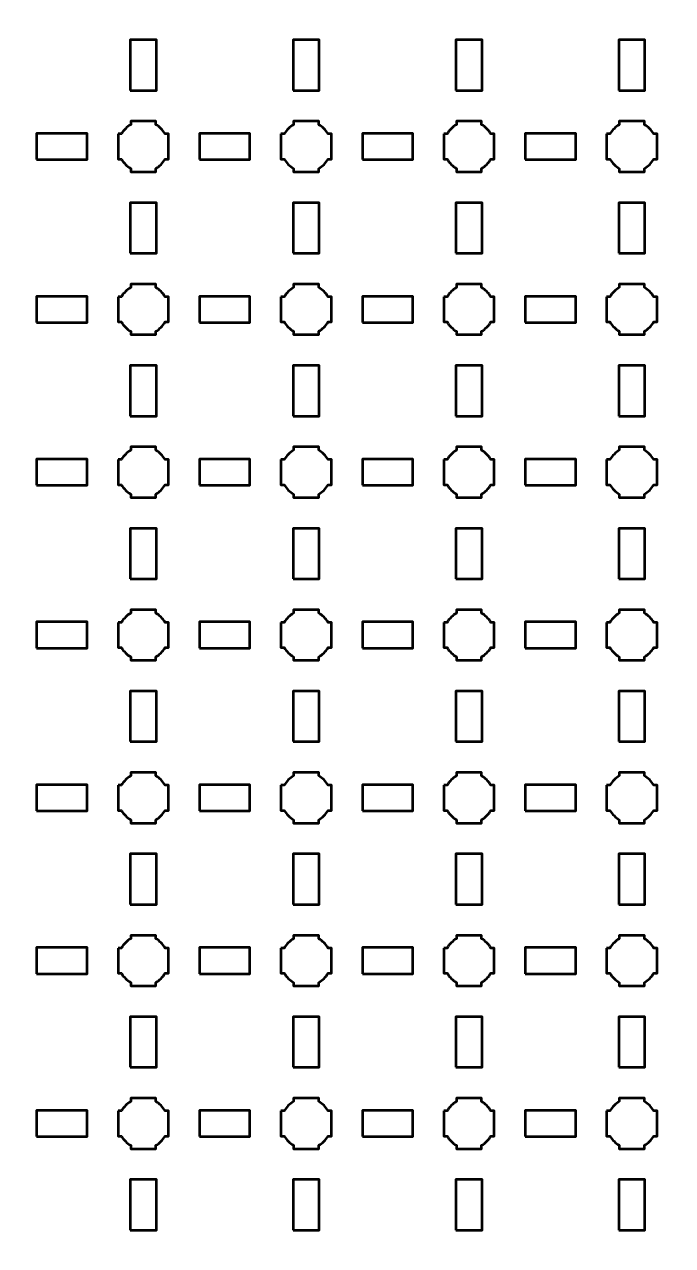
# Model space of a CAD drawing. Header units: centimetres. Extents: x -40.1 to 19.1, y -44.5 to 14.8.
# Drawn here: x -18.96 to -11, y -15.35 to -0.35 of the extents above; entities that cross this region are included whole.
import ezdxf

# ---------------------------------------------------------------- set-up
doc = ezdxf.new("R2010")
doc.units = ezdxf.units.CM
doc.header["$MEASUREMENT"] = 0
doc.layers.add('Layer 1', color=7, linetype='Continuous')

msp = doc.modelspace()

# ---------------------------------------------------------------- linework, layer by layer
at = {"layer": 'Layer 1', "color": 250, "lineweight": 53}
for points in [[(-17.66, -1.16), (-17.34, -1.16), (-17.34, -0.54), (-17.66, -0.54), (-17.66, -1.16)], [(-15.66, -1.16), (-15.34, -1.16), (-15.34, -0.54), (-15.66, -0.54), (-15.66, -1.16)], [(-13.66, -1.16), (-13.34, -1.16), (-13.34, -0.54), (-13.66, -0.54), (-13.66, -1.16)], [(-11.66, -1.16), (-11.34, -1.16), (-11.34, -0.54), (-11.66, -0.54), (-11.66, -1.16)], [(-18.81, -2.01), (-18.19, -2.01), (-18.19, -1.69), (-18.81, -1.69), (-18.81, -2.01)], [(-16.81, -2.01), (-16.19, -2.01), (-16.19, -1.69), (-16.81, -1.69), (-16.81, -2.01)], [(-14.81, -2.01), (-14.19, -2.01), (-14.19, -1.69), (-14.81, -1.69), (-14.81, -2.01)], [(-12.81, -2.01), (-12.19, -2.01), (-12.19, -1.69), (-12.81, -1.69), (-12.81, -2.01)], [(-17.66, -3.16), (-17.34, -3.16), (-17.34, -2.54), (-17.66, -2.54), (-17.66, -3.16)], [(-15.66, -3.16), (-15.34, -3.16), (-15.34, -2.54), (-15.66, -2.54), (-15.66, -3.16)], [(-13.66, -3.16), (-13.34, -3.16), (-13.34, -2.54), (-13.66, -2.54), (-13.66, -3.16)], [(-11.66, -3.16), (-11.34, -3.16), (-11.34, -2.54), (-11.66, -2.54), (-11.66, -3.16)], [(-18.81, -4.01), (-18.19, -4.01), (-18.19, -3.69), (-18.81, -3.69), (-18.81, -4.01)], [(-16.81, -4.01), (-16.19, -4.01), (-16.19, -3.69), (-16.81, -3.69), (-16.81, -4.01)], [(-14.81, -4.01), (-14.19, -4.01), (-14.19, -3.69), (-14.81, -3.69), (-14.81, -4.01)], [(-12.81, -4.01), (-12.19, -4.01), (-12.19, -3.69), (-12.81, -3.69), (-12.81, -4.01)], [(-17.66, -5.16), (-17.34, -5.16), (-17.34, -4.54), (-17.66, -4.54), (-17.66, -5.16)], [(-15.66, -5.16), (-15.34, -5.16), (-15.34, -4.54), (-15.66, -4.54), (-15.66, -5.16)], [(-13.66, -5.16), (-13.34, -5.16), (-13.34, -4.54), (-13.66, -4.54), (-13.66, -5.16)], [(-11.66, -5.16), (-11.34, -5.16), (-11.34, -4.54), (-11.66, -4.54), (-11.66, -5.16)], [(-18.81, -6.01), (-18.19, -6.01), (-18.19, -5.69), (-18.81, -5.69), (-18.81, -6.01)], [(-16.81, -6.01), (-16.19, -6.01), (-16.19, -5.69), (-16.81, -5.69), (-16.81, -6.01)], [(-14.81, -6.01), (-14.19, -6.01), (-14.19, -5.69), (-14.81, -5.69), (-14.81, -6.01)], [(-12.81, -6.01), (-12.19, -6.01), (-12.19, -5.69), (-12.81, -5.69), (-12.81, -6.01)], [(-17.66, -7.16), (-17.34, -7.16), (-17.34, -6.54), (-17.66, -6.54), (-17.66, -7.16)], [(-15.66, -7.16), (-15.34, -7.16), (-15.34, -6.54), (-15.66, -6.54), (-15.66, -7.16)], [(-13.66, -7.16), (-13.34, -7.16), (-13.34, -6.54), (-13.66, -6.54), (-13.66, -7.16)], [(-11.66, -7.16), (-11.34, -7.16), (-11.34, -6.54), (-11.66, -6.54), (-11.66, -7.16)], [(-18.81, -8.01), (-18.19, -8.01), (-18.19, -7.69), (-18.81, -7.69), (-18.81, -8.01)], [(-16.81, -8.01), (-16.19, -8.01), (-16.19, -7.69), (-16.81, -7.69), (-16.81, -8.01)], [(-14.81, -8.01), (-14.19, -8.01), (-14.19, -7.69), (-14.81, -7.69), (-14.81, -8.01)], [(-12.81, -8.01), (-12.19, -8.01), (-12.19, -7.69), (-12.81, -7.69), (-12.81, -8.01)], [(-17.66, -9.16), (-17.34, -9.16), (-17.34, -8.54), (-17.66, -8.54), (-17.66, -9.16)], [(-15.66, -9.16), (-15.34, -9.16), (-15.34, -8.54), (-15.66, -8.54), (-15.66, -9.16)], [(-13.66, -9.16), (-13.34, -9.16), (-13.34, -8.54), (-13.66, -8.54), (-13.66, -9.16)], [(-11.66, -9.16), (-11.34, -9.16), (-11.34, -8.54), (-11.66, -8.54), (-11.66, -9.16)], [(-18.81, -10.01), (-18.19, -10.01), (-18.19, -9.69), (-18.81, -9.69), (-18.81, -10.01)], [(-16.81, -10.01), (-16.19, -10.01), (-16.19, -9.69), (-16.81, -9.69), (-16.81, -10.01)], [(-14.81, -10.01), (-14.19, -10.01), (-14.19, -9.69), (-14.81, -9.69), (-14.81, -10.01)], [(-12.81, -10.01), (-12.19, -10.01), (-12.19, -9.69), (-12.81, -9.69), (-12.81, -10.01)], [(-17.66, -11.16), (-17.34, -11.16), (-17.34, -10.54), (-17.66, -10.54), (-17.66, -11.16)], [(-15.66, -11.16), (-15.34, -11.16), (-15.34, -10.54), (-15.66, -10.54), (-15.66, -11.16)], [(-13.66, -11.16), (-13.34, -11.16), (-13.34, -10.54), (-13.66, -10.54), (-13.66, -11.16)], [(-11.66, -11.16), (-11.34, -11.16), (-11.34, -10.54), (-11.66, -10.54), (-11.66, -11.16)], [(-18.81, -12.01), (-18.19, -12.01), (-18.19, -11.69), (-18.81, -11.69), (-18.81, -12.01)], [(-16.81, -12.01), (-16.19, -12.01), (-16.19, -11.69), (-16.81, -11.69), (-16.81, -12.01)], [(-14.81, -12.01), (-14.19, -12.01), (-14.19, -11.69), (-14.81, -11.69), (-14.81, -12.01)], [(-12.81, -12.01), (-12.19, -12.01), (-12.19, -11.69), (-12.81, -11.69), (-12.81, -12.01)], [(-17.66, -13.16), (-17.34, -13.16), (-17.34, -12.54), (-17.66, -12.54), (-17.66, -13.16)], [(-15.66, -13.16), (-15.34, -13.16), (-15.34, -12.54), (-15.66, -12.54), (-15.66, -13.16)], [(-13.66, -13.16), (-13.34, -13.16), (-13.34, -12.54), (-13.66, -12.54), (-13.66, -13.16)], [(-11.66, -13.16), (-11.34, -13.16), (-11.34, -12.54), (-11.66, -12.54), (-11.66, -13.16)], [(-18.81, -14.01), (-18.19, -14.01), (-18.19, -13.69), (-18.81, -13.69), (-18.81, -14.01)], [(-16.81, -14.01), (-16.19, -14.01), (-16.19, -13.69), (-16.81, -13.69), (-16.81, -14.01)], [(-14.81, -14.01), (-14.19, -14.01), (-14.19, -13.69), (-14.81, -13.69), (-14.81, -14.01)], [(-12.81, -14.01), (-12.19, -14.01), (-12.19, -13.69), (-12.81, -13.69), (-12.81, -14.01)], [(-17.66, -15.16), (-17.34, -15.16), (-17.34, -14.54), (-17.66, -14.54), (-17.66, -15.16)], [(-15.66, -15.16), (-15.34, -15.16), (-15.34, -14.54), (-15.66, -14.54), (-15.66, -15.16)], [(-13.66, -15.16), (-13.34, -15.16), (-13.34, -14.54), (-13.66, -14.54), (-13.66, -15.16)], [(-11.66, -15.16), (-11.34, -15.16), (-11.34, -14.54), (-11.66, -14.54), (-11.66, -15.16)]]:
    msp.add_lwpolyline(points, close=True, dxfattribs=at)
msp.add_open_spline([(-40.15, -44), (-40.15, -44), (-40.15, 14.3), (-40.15, 14.3), (-40.15, 14.3), (-40.15, 14.57609), (-39.92609, 14.8), (-39.65, 14.8), (-39.65, 14.8), (-39.65, 14.8), (18.65, 14.8), (18.65, 14.8), (18.65, 14.8), (18.92609, 14.8), (19.15, 14.57609), (19.15, 14.3), (19.15, 14.3), (19.15, 14.3), (19.15, -44), (19.15, -44), (19.15, -44), (19.15, -44.27609), (18.92609, -44.5), (18.65, -44.5), (18.65, -44.5), (18.65, -44.5), (-39.65, -44.5), (-39.65, -44.5), (-39.65, -44.5), (-39.92609, -44.5), (-40.15, -44.27609), (-40.15, -44)], degree=3, knots=[0, 0, 0, 0, 0.125, 0.125, 0.125, 0.125, 0.25, 0.25, 0.25, 0.25, 0.375, 0.375, 0.375, 0.375, 0.5, 0.5, 0.5, 0.5, 0.625, 0.625, 0.625, 0.625, 0.75, 0.75, 0.75, 0.75, 0.875, 0.875, 0.875, 0.875, 1, 1, 1, 1], dxfattribs=at)
at = {"layer": 'Layer 1', "lineweight": 53}
for points in [[(-17.81, -1.695), (-17.81, -1.695), (-17.76851, -1.695), (-17.76851, -1.695), (-17.76851, -1.695), (-17.74128, -1.64795), (-17.70205, -1.60872), (-17.655, -1.58149), (-17.655, -1.58149), (-17.655, -1.58149), (-17.655, -1.54), (-17.655, -1.54), (-17.655, -1.54), (-17.655, -1.54), (-17.5, -1.54), (-17.5, -1.54), (-17.5, -1.54), (-17.5, -1.54), (-17.345, -1.54), (-17.345, -1.54), (-17.345, -1.54), (-17.345, -1.54), (-17.345, -1.58149), (-17.345, -1.58149), (-17.345, -1.58149), (-17.29795, -1.60872), (-17.25872, -1.64795), (-17.23149, -1.695), (-17.23149, -1.695), (-17.23149, -1.695), (-17.19, -1.695), (-17.19, -1.695), (-17.19, -1.695), (-17.19, -1.695), (-17.19, -1.85), (-17.19, -1.85), (-17.19, -1.85), (-17.19, -1.85), (-17.19, -2.005), (-17.19, -2.005), (-17.19, -2.005), (-17.19, -2.005), (-17.23149, -2.005), (-17.23149, -2.005), (-17.23149, -2.005), (-17.25872, -2.05205), (-17.29795, -2.09128), (-17.345, -2.11851), (-17.345, -2.11851), (-17.345, -2.11851), (-17.345, -2.16), (-17.345, -2.16), (-17.345, -2.16), (-17.345, -2.16), (-17.5, -2.16), (-17.5, -2.16), (-17.5, -2.16), (-17.5, -2.16), (-17.655, -2.16), (-17.655, -2.16), (-17.655, -2.16), (-17.655, -2.16), (-17.655, -2.11851), (-17.655, -2.11851), (-17.655, -2.11851), (-17.70205, -2.09128), (-17.74128, -2.05205), (-17.76851, -2.005), (-17.76851, -2.005), (-17.76851, -2.005), (-17.81, -2.005), (-17.81, -2.005), (-17.81, -2.005), (-17.81, -2.005), (-17.81, -1.85), (-17.81, -1.85), (-17.81, -1.85), (-17.81, -1.85), (-17.81, -1.695), (-17.81, -1.695)], [(-15.81, -1.695), (-15.81, -1.695), (-15.76851, -1.695), (-15.76851, -1.695), (-15.76851, -1.695), (-15.74128, -1.64795), (-15.70205, -1.60872), (-15.655, -1.58149), (-15.655, -1.58149), (-15.655, -1.58149), (-15.655, -1.54), (-15.655, -1.54), (-15.655, -1.54), (-15.655, -1.54), (-15.5, -1.54), (-15.5, -1.54), (-15.5, -1.54), (-15.5, -1.54), (-15.345, -1.54), (-15.345, -1.54), (-15.345, -1.54), (-15.345, -1.54), (-15.345, -1.58149), (-15.345, -1.58149), (-15.345, -1.58149), (-15.29795, -1.60872), (-15.25872, -1.64795), (-15.23149, -1.695), (-15.23149, -1.695), (-15.23149, -1.695), (-15.19, -1.695), (-15.19, -1.695), (-15.19, -1.695), (-15.19, -1.695), (-15.19, -1.85), (-15.19, -1.85), (-15.19, -1.85), (-15.19, -1.85), (-15.19, -2.005), (-15.19, -2.005), (-15.19, -2.005), (-15.19, -2.005), (-15.23149, -2.005), (-15.23149, -2.005), (-15.23149, -2.005), (-15.25872, -2.05205), (-15.29795, -2.09128), (-15.345, -2.11851), (-15.345, -2.11851), (-15.345, -2.11851), (-15.345, -2.16), (-15.345, -2.16), (-15.345, -2.16), (-15.345, -2.16), (-15.5, -2.16), (-15.5, -2.16), (-15.5, -2.16), (-15.5, -2.16), (-15.655, -2.16), (-15.655, -2.16), (-15.655, -2.16), (-15.655, -2.16), (-15.655, -2.11851), (-15.655, -2.11851), (-15.655, -2.11851), (-15.70205, -2.09128), (-15.74128, -2.05205), (-15.76851, -2.005), (-15.76851, -2.005), (-15.76851, -2.005), (-15.81, -2.005), (-15.81, -2.005), (-15.81, -2.005), (-15.81, -2.005), (-15.81, -1.85), (-15.81, -1.85), (-15.81, -1.85), (-15.81, -1.85), (-15.81, -1.695), (-15.81, -1.695)], [(-13.81, -1.695), (-13.81, -1.695), (-13.76851, -1.695), (-13.76851, -1.695), (-13.76851, -1.695), (-13.74128, -1.64795), (-13.70205, -1.60872), (-13.655, -1.58149), (-13.655, -1.58149), (-13.655, -1.58149), (-13.655, -1.54), (-13.655, -1.54), (-13.655, -1.54), (-13.655, -1.54), (-13.5, -1.54), (-13.5, -1.54), (-13.5, -1.54), (-13.5, -1.54), (-13.345, -1.54), (-13.345, -1.54), (-13.345, -1.54), (-13.345, -1.54), (-13.345, -1.58149), (-13.345, -1.58149), (-13.345, -1.58149), (-13.29795, -1.60872), (-13.25872, -1.64795), (-13.23149, -1.695), (-13.23149, -1.695), (-13.23149, -1.695), (-13.19, -1.695), (-13.19, -1.695), (-13.19, -1.695), (-13.19, -1.695), (-13.19, -1.85), (-13.19, -1.85), (-13.19, -1.85), (-13.19, -1.85), (-13.19, -2.005), (-13.19, -2.005), (-13.19, -2.005), (-13.19, -2.005), (-13.23149, -2.005), (-13.23149, -2.005), (-13.23149, -2.005), (-13.25872, -2.05205), (-13.29795, -2.09128), (-13.345, -2.11851), (-13.345, -2.11851), (-13.345, -2.11851), (-13.345, -2.16), (-13.345, -2.16), (-13.345, -2.16), (-13.345, -2.16), (-13.5, -2.16), (-13.5, -2.16), (-13.5, -2.16), (-13.5, -2.16), (-13.655, -2.16), (-13.655, -2.16), (-13.655, -2.16), (-13.655, -2.16), (-13.655, -2.11851), (-13.655, -2.11851), (-13.655, -2.11851), (-13.70205, -2.09128), (-13.74128, -2.05205), (-13.76851, -2.005), (-13.76851, -2.005), (-13.76851, -2.005), (-13.81, -2.005), (-13.81, -2.005), (-13.81, -2.005), (-13.81, -2.005), (-13.81, -1.85), (-13.81, -1.85), (-13.81, -1.85), (-13.81, -1.85), (-13.81, -1.695), (-13.81, -1.695)], [(-11.81, -1.695), (-11.81, -1.695), (-11.76851, -1.695), (-11.76851, -1.695), (-11.76851, -1.695), (-11.74128, -1.64795), (-11.70205, -1.60872), (-11.655, -1.58149), (-11.655, -1.58149), (-11.655, -1.58149), (-11.655, -1.54), (-11.655, -1.54), (-11.655, -1.54), (-11.655, -1.54), (-11.5, -1.54), (-11.5, -1.54), (-11.5, -1.54), (-11.5, -1.54), (-11.345, -1.54), (-11.345, -1.54), (-11.345, -1.54), (-11.345, -1.54), (-11.345, -1.58149), (-11.345, -1.58149), (-11.345, -1.58149), (-11.29795, -1.60872), (-11.25872, -1.64795), (-11.23149, -1.695), (-11.23149, -1.695), (-11.23149, -1.695), (-11.19, -1.695), (-11.19, -1.695), (-11.19, -1.695), (-11.19, -1.695), (-11.19, -1.85), (-11.19, -1.85), (-11.19, -1.85), (-11.19, -1.85), (-11.19, -2.005), (-11.19, -2.005), (-11.19, -2.005), (-11.19, -2.005), (-11.23149, -2.005), (-11.23149, -2.005), (-11.23149, -2.005), (-11.25872, -2.05205), (-11.29795, -2.09128), (-11.345, -2.11851), (-11.345, -2.11851), (-11.345, -2.11851), (-11.345, -2.16), (-11.345, -2.16), (-11.345, -2.16), (-11.345, -2.16), (-11.5, -2.16), (-11.5, -2.16), (-11.5, -2.16), (-11.5, -2.16), (-11.655, -2.16), (-11.655, -2.16), (-11.655, -2.16), (-11.655, -2.16), (-11.655, -2.11851), (-11.655, -2.11851), (-11.655, -2.11851), (-11.70205, -2.09128), (-11.74128, -2.05205), (-11.76851, -2.005), (-11.76851, -2.005), (-11.76851, -2.005), (-11.81, -2.005), (-11.81, -2.005), (-11.81, -2.005), (-11.81, -2.005), (-11.81, -1.85), (-11.81, -1.85), (-11.81, -1.85), (-11.81, -1.85), (-11.81, -1.695), (-11.81, -1.695)], [(-17.81, -3.695), (-17.81, -3.695), (-17.76851, -3.695), (-17.76851, -3.695), (-17.76851, -3.695), (-17.74128, -3.64795), (-17.70205, -3.60872), (-17.655, -3.58149), (-17.655, -3.58149), (-17.655, -3.58149), (-17.655, -3.54), (-17.655, -3.54), (-17.655, -3.54), (-17.655, -3.54), (-17.5, -3.54), (-17.5, -3.54), (-17.5, -3.54), (-17.5, -3.54), (-17.345, -3.54), (-17.345, -3.54), (-17.345, -3.54), (-17.345, -3.54), (-17.345, -3.58149), (-17.345, -3.58149), (-17.345, -3.58149), (-17.29795, -3.60872), (-17.25872, -3.64795), (-17.23149, -3.695), (-17.23149, -3.695), (-17.23149, -3.695), (-17.19, -3.695), (-17.19, -3.695), (-17.19, -3.695), (-17.19, -3.695), (-17.19, -3.85), (-17.19, -3.85), (-17.19, -3.85), (-17.19, -3.85), (-17.19, -4.005), (-17.19, -4.005), (-17.19, -4.005), (-17.19, -4.005), (-17.23149, -4.005), (-17.23149, -4.005), (-17.23149, -4.005), (-17.25872, -4.05205), (-17.29795, -4.09128), (-17.345, -4.11851), (-17.345, -4.11851), (-17.345, -4.11851), (-17.345, -4.16), (-17.345, -4.16), (-17.345, -4.16), (-17.345, -4.16), (-17.5, -4.16), (-17.5, -4.16), (-17.5, -4.16), (-17.5, -4.16), (-17.655, -4.16), (-17.655, -4.16), (-17.655, -4.16), (-17.655, -4.16), (-17.655, -4.11851), (-17.655, -4.11851), (-17.655, -4.11851), (-17.70205, -4.09128), (-17.74128, -4.05205), (-17.76851, -4.005), (-17.76851, -4.005), (-17.76851, -4.005), (-17.81, -4.005), (-17.81, -4.005), (-17.81, -4.005), (-17.81, -4.005), (-17.81, -3.85), (-17.81, -3.85), (-17.81, -3.85), (-17.81, -3.85), (-17.81, -3.695), (-17.81, -3.695)], [(-15.81, -3.695), (-15.81, -3.695), (-15.76851, -3.695), (-15.76851, -3.695), (-15.76851, -3.695), (-15.74128, -3.64795), (-15.70205, -3.60872), (-15.655, -3.58149), (-15.655, -3.58149), (-15.655, -3.58149), (-15.655, -3.54), (-15.655, -3.54), (-15.655, -3.54), (-15.655, -3.54), (-15.5, -3.54), (-15.5, -3.54), (-15.5, -3.54), (-15.5, -3.54), (-15.345, -3.54), (-15.345, -3.54), (-15.345, -3.54), (-15.345, -3.54), (-15.345, -3.58149), (-15.345, -3.58149), (-15.345, -3.58149), (-15.29795, -3.60872), (-15.25872, -3.64795), (-15.23149, -3.695), (-15.23149, -3.695), (-15.23149, -3.695), (-15.19, -3.695), (-15.19, -3.695), (-15.19, -3.695), (-15.19, -3.695), (-15.19, -3.85), (-15.19, -3.85), (-15.19, -3.85), (-15.19, -3.85), (-15.19, -4.005), (-15.19, -4.005), (-15.19, -4.005), (-15.19, -4.005), (-15.23149, -4.005), (-15.23149, -4.005), (-15.23149, -4.005), (-15.25872, -4.05205), (-15.29795, -4.09128), (-15.345, -4.11851), (-15.345, -4.11851), (-15.345, -4.11851), (-15.345, -4.16), (-15.345, -4.16), (-15.345, -4.16), (-15.345, -4.16), (-15.5, -4.16), (-15.5, -4.16), (-15.5, -4.16), (-15.5, -4.16), (-15.655, -4.16), (-15.655, -4.16), (-15.655, -4.16), (-15.655, -4.16), (-15.655, -4.11851), (-15.655, -4.11851), (-15.655, -4.11851), (-15.70205, -4.09128), (-15.74128, -4.05205), (-15.76851, -4.005), (-15.76851, -4.005), (-15.76851, -4.005), (-15.81, -4.005), (-15.81, -4.005), (-15.81, -4.005), (-15.81, -4.005), (-15.81, -3.85), (-15.81, -3.85), (-15.81, -3.85), (-15.81, -3.85), (-15.81, -3.695), (-15.81, -3.695)], [(-13.81, -3.695), (-13.81, -3.695), (-13.76851, -3.695), (-13.76851, -3.695), (-13.76851, -3.695), (-13.74128, -3.64795), (-13.70205, -3.60872), (-13.655, -3.58149), (-13.655, -3.58149), (-13.655, -3.58149), (-13.655, -3.54), (-13.655, -3.54), (-13.655, -3.54), (-13.655, -3.54), (-13.5, -3.54), (-13.5, -3.54), (-13.5, -3.54), (-13.5, -3.54), (-13.345, -3.54), (-13.345, -3.54), (-13.345, -3.54), (-13.345, -3.54), (-13.345, -3.58149), (-13.345, -3.58149), (-13.345, -3.58149), (-13.29795, -3.60872), (-13.25872, -3.64795), (-13.23149, -3.695), (-13.23149, -3.695), (-13.23149, -3.695), (-13.19, -3.695), (-13.19, -3.695), (-13.19, -3.695), (-13.19, -3.695), (-13.19, -3.85), (-13.19, -3.85), (-13.19, -3.85), (-13.19, -3.85), (-13.19, -4.005), (-13.19, -4.005), (-13.19, -4.005), (-13.19, -4.005), (-13.23149, -4.005), (-13.23149, -4.005), (-13.23149, -4.005), (-13.25872, -4.05205), (-13.29795, -4.09128), (-13.345, -4.11851), (-13.345, -4.11851), (-13.345, -4.11851), (-13.345, -4.16), (-13.345, -4.16), (-13.345, -4.16), (-13.345, -4.16), (-13.5, -4.16), (-13.5, -4.16), (-13.5, -4.16), (-13.5, -4.16), (-13.655, -4.16), (-13.655, -4.16), (-13.655, -4.16), (-13.655, -4.16), (-13.655, -4.11851), (-13.655, -4.11851), (-13.655, -4.11851), (-13.70205, -4.09128), (-13.74128, -4.05205), (-13.76851, -4.005), (-13.76851, -4.005), (-13.76851, -4.005), (-13.81, -4.005), (-13.81, -4.005), (-13.81, -4.005), (-13.81, -4.005), (-13.81, -3.85), (-13.81, -3.85), (-13.81, -3.85), (-13.81, -3.85), (-13.81, -3.695), (-13.81, -3.695)], [(-11.81, -3.695), (-11.81, -3.695), (-11.76851, -3.695), (-11.76851, -3.695), (-11.76851, -3.695), (-11.74128, -3.64795), (-11.70205, -3.60872), (-11.655, -3.58149), (-11.655, -3.58149), (-11.655, -3.58149), (-11.655, -3.54), (-11.655, -3.54), (-11.655, -3.54), (-11.655, -3.54), (-11.5, -3.54), (-11.5, -3.54), (-11.5, -3.54), (-11.5, -3.54), (-11.345, -3.54), (-11.345, -3.54), (-11.345, -3.54), (-11.345, -3.54), (-11.345, -3.58149), (-11.345, -3.58149), (-11.345, -3.58149), (-11.29795, -3.60872), (-11.25872, -3.64795), (-11.23149, -3.695), (-11.23149, -3.695), (-11.23149, -3.695), (-11.19, -3.695), (-11.19, -3.695), (-11.19, -3.695), (-11.19, -3.695), (-11.19, -3.85), (-11.19, -3.85), (-11.19, -3.85), (-11.19, -3.85), (-11.19, -4.005), (-11.19, -4.005), (-11.19, -4.005), (-11.19, -4.005), (-11.23149, -4.005), (-11.23149, -4.005), (-11.23149, -4.005), (-11.25872, -4.05205), (-11.29795, -4.09128), (-11.345, -4.11851), (-11.345, -4.11851), (-11.345, -4.11851), (-11.345, -4.16), (-11.345, -4.16), (-11.345, -4.16), (-11.345, -4.16), (-11.5, -4.16), (-11.5, -4.16), (-11.5, -4.16), (-11.5, -4.16), (-11.655, -4.16), (-11.655, -4.16), (-11.655, -4.16), (-11.655, -4.16), (-11.655, -4.11851), (-11.655, -4.11851), (-11.655, -4.11851), (-11.70205, -4.09128), (-11.74128, -4.05205), (-11.76851, -4.005), (-11.76851, -4.005), (-11.76851, -4.005), (-11.81, -4.005), (-11.81, -4.005), (-11.81, -4.005), (-11.81, -4.005), (-11.81, -3.85), (-11.81, -3.85), (-11.81, -3.85), (-11.81, -3.85), (-11.81, -3.695), (-11.81, -3.695)], [(-17.81, -5.695), (-17.81, -5.695), (-17.76851, -5.695), (-17.76851, -5.695), (-17.76851, -5.695), (-17.74128, -5.64795), (-17.70205, -5.60872), (-17.655, -5.58149), (-17.655, -5.58149), (-17.655, -5.58149), (-17.655, -5.54), (-17.655, -5.54), (-17.655, -5.54), (-17.655, -5.54), (-17.5, -5.54), (-17.5, -5.54), (-17.5, -5.54), (-17.5, -5.54), (-17.345, -5.54), (-17.345, -5.54), (-17.345, -5.54), (-17.345, -5.54), (-17.345, -5.58149), (-17.345, -5.58149), (-17.345, -5.58149), (-17.29795, -5.60872), (-17.25872, -5.64795), (-17.23149, -5.695), (-17.23149, -5.695), (-17.23149, -5.695), (-17.19, -5.695), (-17.19, -5.695), (-17.19, -5.695), (-17.19, -5.695), (-17.19, -5.85), (-17.19, -5.85), (-17.19, -5.85), (-17.19, -5.85), (-17.19, -6.005), (-17.19, -6.005), (-17.19, -6.005), (-17.19, -6.005), (-17.23149, -6.005), (-17.23149, -6.005), (-17.23149, -6.005), (-17.25872, -6.05205), (-17.29795, -6.09128), (-17.345, -6.11851), (-17.345, -6.11851), (-17.345, -6.11851), (-17.345, -6.16), (-17.345, -6.16), (-17.345, -6.16), (-17.345, -6.16), (-17.5, -6.16), (-17.5, -6.16), (-17.5, -6.16), (-17.5, -6.16), (-17.655, -6.16), (-17.655, -6.16), (-17.655, -6.16), (-17.655, -6.16), (-17.655, -6.11851), (-17.655, -6.11851), (-17.655, -6.11851), (-17.70205, -6.09128), (-17.74128, -6.05205), (-17.76851, -6.005), (-17.76851, -6.005), (-17.76851, -6.005), (-17.81, -6.005), (-17.81, -6.005), (-17.81, -6.005), (-17.81, -6.005), (-17.81, -5.85), (-17.81, -5.85), (-17.81, -5.85), (-17.81, -5.85), (-17.81, -5.695), (-17.81, -5.695)], [(-15.81, -5.695), (-15.81, -5.695), (-15.76851, -5.695), (-15.76851, -5.695), (-15.76851, -5.695), (-15.74128, -5.64795), (-15.70205, -5.60872), (-15.655, -5.58149), (-15.655, -5.58149), (-15.655, -5.58149), (-15.655, -5.54), (-15.655, -5.54), (-15.655, -5.54), (-15.655, -5.54), (-15.5, -5.54), (-15.5, -5.54), (-15.5, -5.54), (-15.5, -5.54), (-15.345, -5.54), (-15.345, -5.54), (-15.345, -5.54), (-15.345, -5.54), (-15.345, -5.58149), (-15.345, -5.58149), (-15.345, -5.58149), (-15.29795, -5.60872), (-15.25872, -5.64795), (-15.23149, -5.695), (-15.23149, -5.695), (-15.23149, -5.695), (-15.19, -5.695), (-15.19, -5.695), (-15.19, -5.695), (-15.19, -5.695), (-15.19, -5.85), (-15.19, -5.85), (-15.19, -5.85), (-15.19, -5.85), (-15.19, -6.005), (-15.19, -6.005), (-15.19, -6.005), (-15.19, -6.005), (-15.23149, -6.005), (-15.23149, -6.005), (-15.23149, -6.005), (-15.25872, -6.05205), (-15.29795, -6.09128), (-15.345, -6.11851), (-15.345, -6.11851), (-15.345, -6.11851), (-15.345, -6.16), (-15.345, -6.16), (-15.345, -6.16), (-15.345, -6.16), (-15.5, -6.16), (-15.5, -6.16), (-15.5, -6.16), (-15.5, -6.16), (-15.655, -6.16), (-15.655, -6.16), (-15.655, -6.16), (-15.655, -6.16), (-15.655, -6.11851), (-15.655, -6.11851), (-15.655, -6.11851), (-15.70205, -6.09128), (-15.74128, -6.05205), (-15.76851, -6.005), (-15.76851, -6.005), (-15.76851, -6.005), (-15.81, -6.005), (-15.81, -6.005), (-15.81, -6.005), (-15.81, -6.005), (-15.81, -5.85), (-15.81, -5.85), (-15.81, -5.85), (-15.81, -5.85), (-15.81, -5.695), (-15.81, -5.695)], [(-13.81, -5.695), (-13.81, -5.695), (-13.76851, -5.695), (-13.76851, -5.695), (-13.76851, -5.695), (-13.74128, -5.64795), (-13.70205, -5.60872), (-13.655, -5.58149), (-13.655, -5.58149), (-13.655, -5.58149), (-13.655, -5.54), (-13.655, -5.54), (-13.655, -5.54), (-13.655, -5.54), (-13.5, -5.54), (-13.5, -5.54), (-13.5, -5.54), (-13.5, -5.54), (-13.345, -5.54), (-13.345, -5.54), (-13.345, -5.54), (-13.345, -5.54), (-13.345, -5.58149), (-13.345, -5.58149), (-13.345, -5.58149), (-13.29795, -5.60872), (-13.25872, -5.64795), (-13.23149, -5.695), (-13.23149, -5.695), (-13.23149, -5.695), (-13.19, -5.695), (-13.19, -5.695), (-13.19, -5.695), (-13.19, -5.695), (-13.19, -5.85), (-13.19, -5.85), (-13.19, -5.85), (-13.19, -5.85), (-13.19, -6.005), (-13.19, -6.005), (-13.19, -6.005), (-13.19, -6.005), (-13.23149, -6.005), (-13.23149, -6.005), (-13.23149, -6.005), (-13.25872, -6.05205), (-13.29795, -6.09128), (-13.345, -6.11851), (-13.345, -6.11851), (-13.345, -6.11851), (-13.345, -6.16), (-13.345, -6.16), (-13.345, -6.16), (-13.345, -6.16), (-13.5, -6.16), (-13.5, -6.16), (-13.5, -6.16), (-13.5, -6.16), (-13.655, -6.16), (-13.655, -6.16), (-13.655, -6.16), (-13.655, -6.16), (-13.655, -6.11851), (-13.655, -6.11851), (-13.655, -6.11851), (-13.70205, -6.09128), (-13.74128, -6.05205), (-13.76851, -6.005), (-13.76851, -6.005), (-13.76851, -6.005), (-13.81, -6.005), (-13.81, -6.005), (-13.81, -6.005), (-13.81, -6.005), (-13.81, -5.85), (-13.81, -5.85), (-13.81, -5.85), (-13.81, -5.85), (-13.81, -5.695), (-13.81, -5.695)], [(-11.81, -5.695), (-11.81, -5.695), (-11.76851, -5.695), (-11.76851, -5.695), (-11.76851, -5.695), (-11.74128, -5.64795), (-11.70205, -5.60872), (-11.655, -5.58149), (-11.655, -5.58149), (-11.655, -5.58149), (-11.655, -5.54), (-11.655, -5.54), (-11.655, -5.54), (-11.655, -5.54), (-11.5, -5.54), (-11.5, -5.54), (-11.5, -5.54), (-11.5, -5.54), (-11.345, -5.54), (-11.345, -5.54), (-11.345, -5.54), (-11.345, -5.54), (-11.345, -5.58149), (-11.345, -5.58149), (-11.345, -5.58149), (-11.29795, -5.60872), (-11.25872, -5.64795), (-11.23149, -5.695), (-11.23149, -5.695), (-11.23149, -5.695), (-11.19, -5.695), (-11.19, -5.695), (-11.19, -5.695), (-11.19, -5.695), (-11.19, -5.85), (-11.19, -5.85), (-11.19, -5.85), (-11.19, -5.85), (-11.19, -6.005), (-11.19, -6.005), (-11.19, -6.005), (-11.19, -6.005), (-11.23149, -6.005), (-11.23149, -6.005), (-11.23149, -6.005), (-11.25872, -6.05205), (-11.29795, -6.09128), (-11.345, -6.11851), (-11.345, -6.11851), (-11.345, -6.11851), (-11.345, -6.16), (-11.345, -6.16), (-11.345, -6.16), (-11.345, -6.16), (-11.5, -6.16), (-11.5, -6.16), (-11.5, -6.16), (-11.5, -6.16), (-11.655, -6.16), (-11.655, -6.16), (-11.655, -6.16), (-11.655, -6.16), (-11.655, -6.11851), (-11.655, -6.11851), (-11.655, -6.11851), (-11.70205, -6.09128), (-11.74128, -6.05205), (-11.76851, -6.005), (-11.76851, -6.005), (-11.76851, -6.005), (-11.81, -6.005), (-11.81, -6.005), (-11.81, -6.005), (-11.81, -6.005), (-11.81, -5.85), (-11.81, -5.85), (-11.81, -5.85), (-11.81, -5.85), (-11.81, -5.695), (-11.81, -5.695)], [(-17.81, -7.695), (-17.81, -7.695), (-17.76851, -7.695), (-17.76851, -7.695), (-17.76851, -7.695), (-17.74128, -7.64795), (-17.70205, -7.60872), (-17.655, -7.58149), (-17.655, -7.58149), (-17.655, -7.58149), (-17.655, -7.54), (-17.655, -7.54), (-17.655, -7.54), (-17.655, -7.54), (-17.5, -7.54), (-17.5, -7.54), (-17.5, -7.54), (-17.5, -7.54), (-17.345, -7.54), (-17.345, -7.54), (-17.345, -7.54), (-17.345, -7.54), (-17.345, -7.58149), (-17.345, -7.58149), (-17.345, -7.58149), (-17.29795, -7.60872), (-17.25872, -7.64795), (-17.23149, -7.695), (-17.23149, -7.695), (-17.23149, -7.695), (-17.19, -7.695), (-17.19, -7.695), (-17.19, -7.695), (-17.19, -7.695), (-17.19, -7.85), (-17.19, -7.85), (-17.19, -7.85), (-17.19, -7.85), (-17.19, -8.005), (-17.19, -8.005), (-17.19, -8.005), (-17.19, -8.005), (-17.23149, -8.005), (-17.23149, -8.005), (-17.23149, -8.005), (-17.25872, -8.05205), (-17.29795, -8.09128), (-17.345, -8.11851), (-17.345, -8.11851), (-17.345, -8.11851), (-17.345, -8.16), (-17.345, -8.16), (-17.345, -8.16), (-17.345, -8.16), (-17.5, -8.16), (-17.5, -8.16), (-17.5, -8.16), (-17.5, -8.16), (-17.655, -8.16), (-17.655, -8.16), (-17.655, -8.16), (-17.655, -8.16), (-17.655, -8.11851), (-17.655, -8.11851), (-17.655, -8.11851), (-17.70205, -8.09128), (-17.74128, -8.05205), (-17.76851, -8.005), (-17.76851, -8.005), (-17.76851, -8.005), (-17.81, -8.005), (-17.81, -8.005), (-17.81, -8.005), (-17.81, -8.005), (-17.81, -7.85), (-17.81, -7.85), (-17.81, -7.85), (-17.81, -7.85), (-17.81, -7.695), (-17.81, -7.695)], [(-15.81, -7.695), (-15.81, -7.695), (-15.76851, -7.695), (-15.76851, -7.695), (-15.76851, -7.695), (-15.74128, -7.64795), (-15.70205, -7.60872), (-15.655, -7.58149), (-15.655, -7.58149), (-15.655, -7.58149), (-15.655, -7.54), (-15.655, -7.54), (-15.655, -7.54), (-15.655, -7.54), (-15.5, -7.54), (-15.5, -7.54), (-15.5, -7.54), (-15.5, -7.54), (-15.345, -7.54), (-15.345, -7.54), (-15.345, -7.54), (-15.345, -7.54), (-15.345, -7.58149), (-15.345, -7.58149), (-15.345, -7.58149), (-15.29795, -7.60872), (-15.25872, -7.64795), (-15.23149, -7.695), (-15.23149, -7.695), (-15.23149, -7.695), (-15.19, -7.695), (-15.19, -7.695), (-15.19, -7.695), (-15.19, -7.695), (-15.19, -7.85), (-15.19, -7.85), (-15.19, -7.85), (-15.19, -7.85), (-15.19, -8.005), (-15.19, -8.005), (-15.19, -8.005), (-15.19, -8.005), (-15.23149, -8.005), (-15.23149, -8.005), (-15.23149, -8.005), (-15.25872, -8.05205), (-15.29795, -8.09128), (-15.345, -8.11851), (-15.345, -8.11851), (-15.345, -8.11851), (-15.345, -8.16), (-15.345, -8.16), (-15.345, -8.16), (-15.345, -8.16), (-15.5, -8.16), (-15.5, -8.16), (-15.5, -8.16), (-15.5, -8.16), (-15.655, -8.16), (-15.655, -8.16), (-15.655, -8.16), (-15.655, -8.16), (-15.655, -8.11851), (-15.655, -8.11851), (-15.655, -8.11851), (-15.70205, -8.09128), (-15.74128, -8.05205), (-15.76851, -8.005), (-15.76851, -8.005), (-15.76851, -8.005), (-15.81, -8.005), (-15.81, -8.005), (-15.81, -8.005), (-15.81, -8.005), (-15.81, -7.85), (-15.81, -7.85), (-15.81, -7.85), (-15.81, -7.85), (-15.81, -7.695), (-15.81, -7.695)], [(-13.81, -7.695), (-13.81, -7.695), (-13.76851, -7.695), (-13.76851, -7.695), (-13.76851, -7.695), (-13.74128, -7.64795), (-13.70205, -7.60872), (-13.655, -7.58149), (-13.655, -7.58149), (-13.655, -7.58149), (-13.655, -7.54), (-13.655, -7.54), (-13.655, -7.54), (-13.655, -7.54), (-13.5, -7.54), (-13.5, -7.54), (-13.5, -7.54), (-13.5, -7.54), (-13.345, -7.54), (-13.345, -7.54), (-13.345, -7.54), (-13.345, -7.54), (-13.345, -7.58149), (-13.345, -7.58149), (-13.345, -7.58149), (-13.29795, -7.60872), (-13.25872, -7.64795), (-13.23149, -7.695), (-13.23149, -7.695), (-13.23149, -7.695), (-13.19, -7.695), (-13.19, -7.695), (-13.19, -7.695), (-13.19, -7.695), (-13.19, -7.85), (-13.19, -7.85), (-13.19, -7.85), (-13.19, -7.85), (-13.19, -8.005), (-13.19, -8.005), (-13.19, -8.005), (-13.19, -8.005), (-13.23149, -8.005), (-13.23149, -8.005), (-13.23149, -8.005), (-13.25872, -8.05205), (-13.29795, -8.09128), (-13.345, -8.11851), (-13.345, -8.11851), (-13.345, -8.11851), (-13.345, -8.16), (-13.345, -8.16), (-13.345, -8.16), (-13.345, -8.16), (-13.5, -8.16), (-13.5, -8.16), (-13.5, -8.16), (-13.5, -8.16), (-13.655, -8.16), (-13.655, -8.16), (-13.655, -8.16), (-13.655, -8.16), (-13.655, -8.11851), (-13.655, -8.11851), (-13.655, -8.11851), (-13.70205, -8.09128), (-13.74128, -8.05205), (-13.76851, -8.005), (-13.76851, -8.005), (-13.76851, -8.005), (-13.81, -8.005), (-13.81, -8.005), (-13.81, -8.005), (-13.81, -8.005), (-13.81, -7.85), (-13.81, -7.85), (-13.81, -7.85), (-13.81, -7.85), (-13.81, -7.695), (-13.81, -7.695)], [(-11.81, -7.695), (-11.81, -7.695), (-11.76851, -7.695), (-11.76851, -7.695), (-11.76851, -7.695), (-11.74128, -7.64795), (-11.70205, -7.60872), (-11.655, -7.58149), (-11.655, -7.58149), (-11.655, -7.58149), (-11.655, -7.54), (-11.655, -7.54), (-11.655, -7.54), (-11.655, -7.54), (-11.5, -7.54), (-11.5, -7.54), (-11.5, -7.54), (-11.5, -7.54), (-11.345, -7.54), (-11.345, -7.54), (-11.345, -7.54), (-11.345, -7.54), (-11.345, -7.58149), (-11.345, -7.58149), (-11.345, -7.58149), (-11.29795, -7.60872), (-11.25872, -7.64795), (-11.23149, -7.695), (-11.23149, -7.695), (-11.23149, -7.695), (-11.19, -7.695), (-11.19, -7.695), (-11.19, -7.695), (-11.19, -7.695), (-11.19, -7.85), (-11.19, -7.85), (-11.19, -7.85), (-11.19, -7.85), (-11.19, -8.005), (-11.19, -8.005), (-11.19, -8.005), (-11.19, -8.005), (-11.23149, -8.005), (-11.23149, -8.005), (-11.23149, -8.005), (-11.25872, -8.05205), (-11.29795, -8.09128), (-11.345, -8.11851), (-11.345, -8.11851), (-11.345, -8.11851), (-11.345, -8.16), (-11.345, -8.16), (-11.345, -8.16), (-11.345, -8.16), (-11.5, -8.16), (-11.5, -8.16), (-11.5, -8.16), (-11.5, -8.16), (-11.655, -8.16), (-11.655, -8.16), (-11.655, -8.16), (-11.655, -8.16), (-11.655, -8.11851), (-11.655, -8.11851), (-11.655, -8.11851), (-11.70205, -8.09128), (-11.74128, -8.05205), (-11.76851, -8.005), (-11.76851, -8.005), (-11.76851, -8.005), (-11.81, -8.005), (-11.81, -8.005), (-11.81, -8.005), (-11.81, -8.005), (-11.81, -7.85), (-11.81, -7.85), (-11.81, -7.85), (-11.81, -7.85), (-11.81, -7.695), (-11.81, -7.695)], [(-17.81, -9.695), (-17.81, -9.695), (-17.76851, -9.695), (-17.76851, -9.695), (-17.76851, -9.695), (-17.74128, -9.64795), (-17.70205, -9.60872), (-17.655, -9.58149), (-17.655, -9.58149), (-17.655, -9.58149), (-17.655, -9.54), (-17.655, -9.54), (-17.655, -9.54), (-17.655, -9.54), (-17.5, -9.54), (-17.5, -9.54), (-17.5, -9.54), (-17.5, -9.54), (-17.345, -9.54), (-17.345, -9.54), (-17.345, -9.54), (-17.345, -9.54), (-17.345, -9.58149), (-17.345, -9.58149), (-17.345, -9.58149), (-17.29795, -9.60872), (-17.25872, -9.64795), (-17.23149, -9.695), (-17.23149, -9.695), (-17.23149, -9.695), (-17.19, -9.695), (-17.19, -9.695), (-17.19, -9.695), (-17.19, -9.695), (-17.19, -9.85), (-17.19, -9.85), (-17.19, -9.85), (-17.19, -9.85), (-17.19, -10.005), (-17.19, -10.005), (-17.19, -10.005), (-17.19, -10.005), (-17.23149, -10.005), (-17.23149, -10.005), (-17.23149, -10.005), (-17.25872, -10.05205), (-17.29795, -10.09128), (-17.345, -10.11851), (-17.345, -10.11851), (-17.345, -10.11851), (-17.345, -10.16), (-17.345, -10.16), (-17.345, -10.16), (-17.345, -10.16), (-17.5, -10.16), (-17.5, -10.16), (-17.5, -10.16), (-17.5, -10.16), (-17.655, -10.16), (-17.655, -10.16), (-17.655, -10.16), (-17.655, -10.16), (-17.655, -10.11851), (-17.655, -10.11851), (-17.655, -10.11851), (-17.70205, -10.09128), (-17.74128, -10.05205), (-17.76851, -10.005), (-17.76851, -10.005), (-17.76851, -10.005), (-17.81, -10.005), (-17.81, -10.005), (-17.81, -10.005), (-17.81, -10.005), (-17.81, -9.85), (-17.81, -9.85), (-17.81, -9.85), (-17.81, -9.85), (-17.81, -9.695), (-17.81, -9.695)], [(-15.81, -9.695), (-15.81, -9.695), (-15.76851, -9.695), (-15.76851, -9.695), (-15.76851, -9.695), (-15.74128, -9.64795), (-15.70205, -9.60872), (-15.655, -9.58149), (-15.655, -9.58149), (-15.655, -9.58149), (-15.655, -9.54), (-15.655, -9.54), (-15.655, -9.54), (-15.655, -9.54), (-15.5, -9.54), (-15.5, -9.54), (-15.5, -9.54), (-15.5, -9.54), (-15.345, -9.54), (-15.345, -9.54), (-15.345, -9.54), (-15.345, -9.54), (-15.345, -9.58149), (-15.345, -9.58149), (-15.345, -9.58149), (-15.29795, -9.60872), (-15.25872, -9.64795), (-15.23149, -9.695), (-15.23149, -9.695), (-15.23149, -9.695), (-15.19, -9.695), (-15.19, -9.695), (-15.19, -9.695), (-15.19, -9.695), (-15.19, -9.85), (-15.19, -9.85), (-15.19, -9.85), (-15.19, -9.85), (-15.19, -10.005), (-15.19, -10.005), (-15.19, -10.005), (-15.19, -10.005), (-15.23149, -10.005), (-15.23149, -10.005), (-15.23149, -10.005), (-15.25872, -10.05205), (-15.29795, -10.09128), (-15.345, -10.11851), (-15.345, -10.11851), (-15.345, -10.11851), (-15.345, -10.16), (-15.345, -10.16), (-15.345, -10.16), (-15.345, -10.16), (-15.5, -10.16), (-15.5, -10.16), (-15.5, -10.16), (-15.5, -10.16), (-15.655, -10.16), (-15.655, -10.16), (-15.655, -10.16), (-15.655, -10.16), (-15.655, -10.11851), (-15.655, -10.11851), (-15.655, -10.11851), (-15.70205, -10.09128), (-15.74128, -10.05205), (-15.76851, -10.005), (-15.76851, -10.005), (-15.76851, -10.005), (-15.81, -10.005), (-15.81, -10.005), (-15.81, -10.005), (-15.81, -10.005), (-15.81, -9.85), (-15.81, -9.85), (-15.81, -9.85), (-15.81, -9.85), (-15.81, -9.695), (-15.81, -9.695)], [(-13.81, -9.695), (-13.81, -9.695), (-13.76851, -9.695), (-13.76851, -9.695), (-13.76851, -9.695), (-13.74128, -9.64795), (-13.70205, -9.60872), (-13.655, -9.58149), (-13.655, -9.58149), (-13.655, -9.58149), (-13.655, -9.54), (-13.655, -9.54), (-13.655, -9.54), (-13.655, -9.54), (-13.5, -9.54), (-13.5, -9.54), (-13.5, -9.54), (-13.5, -9.54), (-13.345, -9.54), (-13.345, -9.54), (-13.345, -9.54), (-13.345, -9.54), (-13.345, -9.58149), (-13.345, -9.58149), (-13.345, -9.58149), (-13.29795, -9.60872), (-13.25872, -9.64795), (-13.23149, -9.695), (-13.23149, -9.695), (-13.23149, -9.695), (-13.19, -9.695), (-13.19, -9.695), (-13.19, -9.695), (-13.19, -9.695), (-13.19, -9.85), (-13.19, -9.85), (-13.19, -9.85), (-13.19, -9.85), (-13.19, -10.005), (-13.19, -10.005), (-13.19, -10.005), (-13.19, -10.005), (-13.23149, -10.005), (-13.23149, -10.005), (-13.23149, -10.005), (-13.25872, -10.05205), (-13.29795, -10.09128), (-13.345, -10.11851), (-13.345, -10.11851), (-13.345, -10.11851), (-13.345, -10.16), (-13.345, -10.16), (-13.345, -10.16), (-13.345, -10.16), (-13.5, -10.16), (-13.5, -10.16), (-13.5, -10.16), (-13.5, -10.16), (-13.655, -10.16), (-13.655, -10.16), (-13.655, -10.16), (-13.655, -10.16), (-13.655, -10.11851), (-13.655, -10.11851), (-13.655, -10.11851), (-13.70205, -10.09128), (-13.74128, -10.05205), (-13.76851, -10.005), (-13.76851, -10.005), (-13.76851, -10.005), (-13.81, -10.005), (-13.81, -10.005), (-13.81, -10.005), (-13.81, -10.005), (-13.81, -9.85), (-13.81, -9.85), (-13.81, -9.85), (-13.81, -9.85), (-13.81, -9.695), (-13.81, -9.695)], [(-11.81, -9.695), (-11.81, -9.695), (-11.76851, -9.695), (-11.76851, -9.695), (-11.76851, -9.695), (-11.74128, -9.64795), (-11.70205, -9.60872), (-11.655, -9.58149), (-11.655, -9.58149), (-11.655, -9.58149), (-11.655, -9.54), (-11.655, -9.54), (-11.655, -9.54), (-11.655, -9.54), (-11.5, -9.54), (-11.5, -9.54), (-11.5, -9.54), (-11.5, -9.54), (-11.345, -9.54), (-11.345, -9.54), (-11.345, -9.54), (-11.345, -9.54), (-11.345, -9.58149), (-11.345, -9.58149), (-11.345, -9.58149), (-11.29795, -9.60872), (-11.25872, -9.64795), (-11.23149, -9.695), (-11.23149, -9.695), (-11.23149, -9.695), (-11.19, -9.695), (-11.19, -9.695), (-11.19, -9.695), (-11.19, -9.695), (-11.19, -9.85), (-11.19, -9.85), (-11.19, -9.85), (-11.19, -9.85), (-11.19, -10.005), (-11.19, -10.005), (-11.19, -10.005), (-11.19, -10.005), (-11.23149, -10.005), (-11.23149, -10.005), (-11.23149, -10.005), (-11.25872, -10.05205), (-11.29795, -10.09128), (-11.345, -10.11851), (-11.345, -10.11851), (-11.345, -10.11851), (-11.345, -10.16), (-11.345, -10.16), (-11.345, -10.16), (-11.345, -10.16), (-11.5, -10.16), (-11.5, -10.16), (-11.5, -10.16), (-11.5, -10.16), (-11.655, -10.16), (-11.655, -10.16), (-11.655, -10.16), (-11.655, -10.16), (-11.655, -10.11851), (-11.655, -10.11851), (-11.655, -10.11851), (-11.70205, -10.09128), (-11.74128, -10.05205), (-11.76851, -10.005), (-11.76851, -10.005), (-11.76851, -10.005), (-11.81, -10.005), (-11.81, -10.005), (-11.81, -10.005), (-11.81, -10.005), (-11.81, -9.85), (-11.81, -9.85), (-11.81, -9.85), (-11.81, -9.85), (-11.81, -9.695), (-11.81, -9.695)], [(-17.81, -11.695), (-17.81, -11.695), (-17.76851, -11.695), (-17.76851, -11.695), (-17.76851, -11.695), (-17.74128, -11.64795), (-17.70205, -11.60872), (-17.655, -11.58149), (-17.655, -11.58149), (-17.655, -11.58149), (-17.655, -11.54), (-17.655, -11.54), (-17.655, -11.54), (-17.655, -11.54), (-17.5, -11.54), (-17.5, -11.54), (-17.5, -11.54), (-17.5, -11.54), (-17.345, -11.54), (-17.345, -11.54), (-17.345, -11.54), (-17.345, -11.54), (-17.345, -11.58149), (-17.345, -11.58149), (-17.345, -11.58149), (-17.29795, -11.60872), (-17.25872, -11.64795), (-17.23149, -11.695), (-17.23149, -11.695), (-17.23149, -11.695), (-17.19, -11.695), (-17.19, -11.695), (-17.19, -11.695), (-17.19, -11.695), (-17.19, -11.85), (-17.19, -11.85), (-17.19, -11.85), (-17.19, -11.85), (-17.19, -12.005), (-17.19, -12.005), (-17.19, -12.005), (-17.19, -12.005), (-17.23149, -12.005), (-17.23149, -12.005), (-17.23149, -12.005), (-17.25872, -12.05205), (-17.29795, -12.09128), (-17.345, -12.11851), (-17.345, -12.11851), (-17.345, -12.11851), (-17.345, -12.16), (-17.345, -12.16), (-17.345, -12.16), (-17.345, -12.16), (-17.5, -12.16), (-17.5, -12.16), (-17.5, -12.16), (-17.5, -12.16), (-17.655, -12.16), (-17.655, -12.16), (-17.655, -12.16), (-17.655, -12.16), (-17.655, -12.11851), (-17.655, -12.11851), (-17.655, -12.11851), (-17.70205, -12.09128), (-17.74128, -12.05205), (-17.76851, -12.005), (-17.76851, -12.005), (-17.76851, -12.005), (-17.81, -12.005), (-17.81, -12.005), (-17.81, -12.005), (-17.81, -12.005), (-17.81, -11.85), (-17.81, -11.85), (-17.81, -11.85), (-17.81, -11.85), (-17.81, -11.695), (-17.81, -11.695)], [(-15.81, -11.695), (-15.81, -11.695), (-15.76851, -11.695), (-15.76851, -11.695), (-15.76851, -11.695), (-15.74128, -11.64795), (-15.70205, -11.60872), (-15.655, -11.58149), (-15.655, -11.58149), (-15.655, -11.58149), (-15.655, -11.54), (-15.655, -11.54), (-15.655, -11.54), (-15.655, -11.54), (-15.5, -11.54), (-15.5, -11.54), (-15.5, -11.54), (-15.5, -11.54), (-15.345, -11.54), (-15.345, -11.54), (-15.345, -11.54), (-15.345, -11.54), (-15.345, -11.58149), (-15.345, -11.58149), (-15.345, -11.58149), (-15.29795, -11.60872), (-15.25872, -11.64795), (-15.23149, -11.695), (-15.23149, -11.695), (-15.23149, -11.695), (-15.19, -11.695), (-15.19, -11.695), (-15.19, -11.695), (-15.19, -11.695), (-15.19, -11.85), (-15.19, -11.85), (-15.19, -11.85), (-15.19, -11.85), (-15.19, -12.005), (-15.19, -12.005), (-15.19, -12.005), (-15.19, -12.005), (-15.23149, -12.005), (-15.23149, -12.005), (-15.23149, -12.005), (-15.25872, -12.05205), (-15.29795, -12.09128), (-15.345, -12.11851), (-15.345, -12.11851), (-15.345, -12.11851), (-15.345, -12.16), (-15.345, -12.16), (-15.345, -12.16), (-15.345, -12.16), (-15.5, -12.16), (-15.5, -12.16), (-15.5, -12.16), (-15.5, -12.16), (-15.655, -12.16), (-15.655, -12.16), (-15.655, -12.16), (-15.655, -12.16), (-15.655, -12.11851), (-15.655, -12.11851), (-15.655, -12.11851), (-15.70205, -12.09128), (-15.74128, -12.05205), (-15.76851, -12.005), (-15.76851, -12.005), (-15.76851, -12.005), (-15.81, -12.005), (-15.81, -12.005), (-15.81, -12.005), (-15.81, -12.005), (-15.81, -11.85), (-15.81, -11.85), (-15.81, -11.85), (-15.81, -11.85), (-15.81, -11.695), (-15.81, -11.695)], [(-13.81, -11.695), (-13.81, -11.695), (-13.76851, -11.695), (-13.76851, -11.695), (-13.76851, -11.695), (-13.74128, -11.64795), (-13.70205, -11.60872), (-13.655, -11.58149), (-13.655, -11.58149), (-13.655, -11.58149), (-13.655, -11.54), (-13.655, -11.54), (-13.655, -11.54), (-13.655, -11.54), (-13.5, -11.54), (-13.5, -11.54), (-13.5, -11.54), (-13.5, -11.54), (-13.345, -11.54), (-13.345, -11.54), (-13.345, -11.54), (-13.345, -11.54), (-13.345, -11.58149), (-13.345, -11.58149), (-13.345, -11.58149), (-13.29795, -11.60872), (-13.25872, -11.64795), (-13.23149, -11.695), (-13.23149, -11.695), (-13.23149, -11.695), (-13.19, -11.695), (-13.19, -11.695), (-13.19, -11.695), (-13.19, -11.695), (-13.19, -11.85), (-13.19, -11.85), (-13.19, -11.85), (-13.19, -11.85), (-13.19, -12.005), (-13.19, -12.005), (-13.19, -12.005), (-13.19, -12.005), (-13.23149, -12.005), (-13.23149, -12.005), (-13.23149, -12.005), (-13.25872, -12.05205), (-13.29795, -12.09128), (-13.345, -12.11851), (-13.345, -12.11851), (-13.345, -12.11851), (-13.345, -12.16), (-13.345, -12.16), (-13.345, -12.16), (-13.345, -12.16), (-13.5, -12.16), (-13.5, -12.16), (-13.5, -12.16), (-13.5, -12.16), (-13.655, -12.16), (-13.655, -12.16), (-13.655, -12.16), (-13.655, -12.16), (-13.655, -12.11851), (-13.655, -12.11851), (-13.655, -12.11851), (-13.70205, -12.09128), (-13.74128, -12.05205), (-13.76851, -12.005), (-13.76851, -12.005), (-13.76851, -12.005), (-13.81, -12.005), (-13.81, -12.005), (-13.81, -12.005), (-13.81, -12.005), (-13.81, -11.85), (-13.81, -11.85), (-13.81, -11.85), (-13.81, -11.85), (-13.81, -11.695), (-13.81, -11.695)], [(-11.81, -11.695), (-11.81, -11.695), (-11.76851, -11.695), (-11.76851, -11.695), (-11.76851, -11.695), (-11.74128, -11.64795), (-11.70205, -11.60872), (-11.655, -11.58149), (-11.655, -11.58149), (-11.655, -11.58149), (-11.655, -11.54), (-11.655, -11.54), (-11.655, -11.54), (-11.655, -11.54), (-11.5, -11.54), (-11.5, -11.54), (-11.5, -11.54), (-11.5, -11.54), (-11.345, -11.54), (-11.345, -11.54), (-11.345, -11.54), (-11.345, -11.54), (-11.345, -11.58149), (-11.345, -11.58149), (-11.345, -11.58149), (-11.29795, -11.60872), (-11.25872, -11.64795), (-11.23149, -11.695), (-11.23149, -11.695), (-11.23149, -11.695), (-11.19, -11.695), (-11.19, -11.695), (-11.19, -11.695), (-11.19, -11.695), (-11.19, -11.85), (-11.19, -11.85), (-11.19, -11.85), (-11.19, -11.85), (-11.19, -12.005), (-11.19, -12.005), (-11.19, -12.005), (-11.19, -12.005), (-11.23149, -12.005), (-11.23149, -12.005), (-11.23149, -12.005), (-11.25872, -12.05205), (-11.29795, -12.09128), (-11.345, -12.11851), (-11.345, -12.11851), (-11.345, -12.11851), (-11.345, -12.16), (-11.345, -12.16), (-11.345, -12.16), (-11.345, -12.16), (-11.5, -12.16), (-11.5, -12.16), (-11.5, -12.16), (-11.5, -12.16), (-11.655, -12.16), (-11.655, -12.16), (-11.655, -12.16), (-11.655, -12.16), (-11.655, -12.11851), (-11.655, -12.11851), (-11.655, -12.11851), (-11.70205, -12.09128), (-11.74128, -12.05205), (-11.76851, -12.005), (-11.76851, -12.005), (-11.76851, -12.005), (-11.81, -12.005), (-11.81, -12.005), (-11.81, -12.005), (-11.81, -12.005), (-11.81, -11.85), (-11.81, -11.85), (-11.81, -11.85), (-11.81, -11.85), (-11.81, -11.695), (-11.81, -11.695)], [(-17.81, -13.695), (-17.81, -13.695), (-17.76851, -13.695), (-17.76851, -13.695), (-17.76851, -13.695), (-17.74128, -13.64795), (-17.70205, -13.60872), (-17.655, -13.58149), (-17.655, -13.58149), (-17.655, -13.58149), (-17.655, -13.54), (-17.655, -13.54), (-17.655, -13.54), (-17.655, -13.54), (-17.5, -13.54), (-17.5, -13.54), (-17.5, -13.54), (-17.5, -13.54), (-17.345, -13.54), (-17.345, -13.54), (-17.345, -13.54), (-17.345, -13.54), (-17.345, -13.58149), (-17.345, -13.58149), (-17.345, -13.58149), (-17.29795, -13.60872), (-17.25872, -13.64795), (-17.23149, -13.695), (-17.23149, -13.695), (-17.23149, -13.695), (-17.19, -13.695), (-17.19, -13.695), (-17.19, -13.695), (-17.19, -13.695), (-17.19, -13.85), (-17.19, -13.85), (-17.19, -13.85), (-17.19, -13.85), (-17.19, -14.005), (-17.19, -14.005), (-17.19, -14.005), (-17.19, -14.005), (-17.23149, -14.005), (-17.23149, -14.005), (-17.23149, -14.005), (-17.25872, -14.05205), (-17.29795, -14.09128), (-17.345, -14.11851), (-17.345, -14.11851), (-17.345, -14.11851), (-17.345, -14.16), (-17.345, -14.16), (-17.345, -14.16), (-17.345, -14.16), (-17.5, -14.16), (-17.5, -14.16), (-17.5, -14.16), (-17.5, -14.16), (-17.655, -14.16), (-17.655, -14.16), (-17.655, -14.16), (-17.655, -14.16), (-17.655, -14.11851), (-17.655, -14.11851), (-17.655, -14.11851), (-17.70205, -14.09128), (-17.74128, -14.05205), (-17.76851, -14.005), (-17.76851, -14.005), (-17.76851, -14.005), (-17.81, -14.005), (-17.81, -14.005), (-17.81, -14.005), (-17.81, -14.005), (-17.81, -13.85), (-17.81, -13.85), (-17.81, -13.85), (-17.81, -13.85), (-17.81, -13.695), (-17.81, -13.695)], [(-15.81, -13.695), (-15.81, -13.695), (-15.76851, -13.695), (-15.76851, -13.695), (-15.76851, -13.695), (-15.74128, -13.64795), (-15.70205, -13.60872), (-15.655, -13.58149), (-15.655, -13.58149), (-15.655, -13.58149), (-15.655, -13.54), (-15.655, -13.54), (-15.655, -13.54), (-15.655, -13.54), (-15.5, -13.54), (-15.5, -13.54), (-15.5, -13.54), (-15.5, -13.54), (-15.345, -13.54), (-15.345, -13.54), (-15.345, -13.54), (-15.345, -13.54), (-15.345, -13.58149), (-15.345, -13.58149), (-15.345, -13.58149), (-15.29795, -13.60872), (-15.25872, -13.64795), (-15.23149, -13.695), (-15.23149, -13.695), (-15.23149, -13.695), (-15.19, -13.695), (-15.19, -13.695), (-15.19, -13.695), (-15.19, -13.695), (-15.19, -13.85), (-15.19, -13.85), (-15.19, -13.85), (-15.19, -13.85), (-15.19, -14.005), (-15.19, -14.005), (-15.19, -14.005), (-15.19, -14.005), (-15.23149, -14.005), (-15.23149, -14.005), (-15.23149, -14.005), (-15.25872, -14.05205), (-15.29795, -14.09128), (-15.345, -14.11851), (-15.345, -14.11851), (-15.345, -14.11851), (-15.345, -14.16), (-15.345, -14.16), (-15.345, -14.16), (-15.345, -14.16), (-15.5, -14.16), (-15.5, -14.16), (-15.5, -14.16), (-15.5, -14.16), (-15.655, -14.16), (-15.655, -14.16), (-15.655, -14.16), (-15.655, -14.16), (-15.655, -14.11851), (-15.655, -14.11851), (-15.655, -14.11851), (-15.70205, -14.09128), (-15.74128, -14.05205), (-15.76851, -14.005), (-15.76851, -14.005), (-15.76851, -14.005), (-15.81, -14.005), (-15.81, -14.005), (-15.81, -14.005), (-15.81, -14.005), (-15.81, -13.85), (-15.81, -13.85), (-15.81, -13.85), (-15.81, -13.85), (-15.81, -13.695), (-15.81, -13.695)], [(-13.81, -13.695), (-13.81, -13.695), (-13.76851, -13.695), (-13.76851, -13.695), (-13.76851, -13.695), (-13.74128, -13.64795), (-13.70205, -13.60872), (-13.655, -13.58149), (-13.655, -13.58149), (-13.655, -13.58149), (-13.655, -13.54), (-13.655, -13.54), (-13.655, -13.54), (-13.655, -13.54), (-13.5, -13.54), (-13.5, -13.54), (-13.5, -13.54), (-13.5, -13.54), (-13.345, -13.54), (-13.345, -13.54), (-13.345, -13.54), (-13.345, -13.54), (-13.345, -13.58149), (-13.345, -13.58149), (-13.345, -13.58149), (-13.29795, -13.60872), (-13.25872, -13.64795), (-13.23149, -13.695), (-13.23149, -13.695), (-13.23149, -13.695), (-13.19, -13.695), (-13.19, -13.695), (-13.19, -13.695), (-13.19, -13.695), (-13.19, -13.85), (-13.19, -13.85), (-13.19, -13.85), (-13.19, -13.85), (-13.19, -14.005), (-13.19, -14.005), (-13.19, -14.005), (-13.19, -14.005), (-13.23149, -14.005), (-13.23149, -14.005), (-13.23149, -14.005), (-13.25872, -14.05205), (-13.29795, -14.09128), (-13.345, -14.11851), (-13.345, -14.11851), (-13.345, -14.11851), (-13.345, -14.16), (-13.345, -14.16), (-13.345, -14.16), (-13.345, -14.16), (-13.5, -14.16), (-13.5, -14.16), (-13.5, -14.16), (-13.5, -14.16), (-13.655, -14.16), (-13.655, -14.16), (-13.655, -14.16), (-13.655, -14.16), (-13.655, -14.11851), (-13.655, -14.11851), (-13.655, -14.11851), (-13.70205, -14.09128), (-13.74128, -14.05205), (-13.76851, -14.005), (-13.76851, -14.005), (-13.76851, -14.005), (-13.81, -14.005), (-13.81, -14.005), (-13.81, -14.005), (-13.81, -14.005), (-13.81, -13.85), (-13.81, -13.85), (-13.81, -13.85), (-13.81, -13.85), (-13.81, -13.695), (-13.81, -13.695)], [(-11.81, -13.695), (-11.81, -13.695), (-11.76851, -13.695), (-11.76851, -13.695), (-11.76851, -13.695), (-11.74128, -13.64795), (-11.70205, -13.60872), (-11.655, -13.58149), (-11.655, -13.58149), (-11.655, -13.58149), (-11.655, -13.54), (-11.655, -13.54), (-11.655, -13.54), (-11.655, -13.54), (-11.5, -13.54), (-11.5, -13.54), (-11.5, -13.54), (-11.5, -13.54), (-11.345, -13.54), (-11.345, -13.54), (-11.345, -13.54), (-11.345, -13.54), (-11.345, -13.58149), (-11.345, -13.58149), (-11.345, -13.58149), (-11.29795, -13.60872), (-11.25872, -13.64795), (-11.23149, -13.695), (-11.23149, -13.695), (-11.23149, -13.695), (-11.19, -13.695), (-11.19, -13.695), (-11.19, -13.695), (-11.19, -13.695), (-11.19, -13.85), (-11.19, -13.85), (-11.19, -13.85), (-11.19, -13.85), (-11.19, -14.005), (-11.19, -14.005), (-11.19, -14.005), (-11.19, -14.005), (-11.23149, -14.005), (-11.23149, -14.005), (-11.23149, -14.005), (-11.25872, -14.05205), (-11.29795, -14.09128), (-11.345, -14.11851), (-11.345, -14.11851), (-11.345, -14.11851), (-11.345, -14.16), (-11.345, -14.16), (-11.345, -14.16), (-11.345, -14.16), (-11.5, -14.16), (-11.5, -14.16), (-11.5, -14.16), (-11.5, -14.16), (-11.655, -14.16), (-11.655, -14.16), (-11.655, -14.16), (-11.655, -14.16), (-11.655, -14.11851), (-11.655, -14.11851), (-11.655, -14.11851), (-11.70205, -14.09128), (-11.74128, -14.05205), (-11.76851, -14.005), (-11.76851, -14.005), (-11.76851, -14.005), (-11.81, -14.005), (-11.81, -14.005), (-11.81, -14.005), (-11.81, -14.005), (-11.81, -13.85), (-11.81, -13.85), (-11.81, -13.85), (-11.81, -13.85), (-11.81, -13.695), (-11.81, -13.695)]]:
    msp.add_open_spline(points, degree=3, knots=[0, 0, 0, 0, 0.05, 0.05, 0.05, 0.05, 0.1, 0.1, 0.1, 0.1, 0.15, 0.15, 0.15, 0.15, 0.2, 0.2, 0.2, 0.2, 0.25, 0.25, 0.25, 0.25, 0.3, 0.3, 0.3, 0.3, 0.35, 0.35, 0.35, 0.35, 0.4, 0.4, 0.4, 0.4, 0.45, 0.45, 0.45, 0.45, 0.5, 0.5, 0.5, 0.5, 0.55, 0.55, 0.55, 0.55, 0.6, 0.6, 0.6, 0.6, 0.65, 0.65, 0.65, 0.65, 0.7, 0.7, 0.7, 0.7, 0.75, 0.75, 0.75, 0.75, 0.8, 0.8, 0.8, 0.8, 0.85, 0.85, 0.85, 0.85, 0.9, 0.9, 0.9, 0.9, 0.95, 0.95, 0.95, 0.95, 1, 1, 1, 1], dxfattribs=at)

doc.saveas('drawing.dxf')
